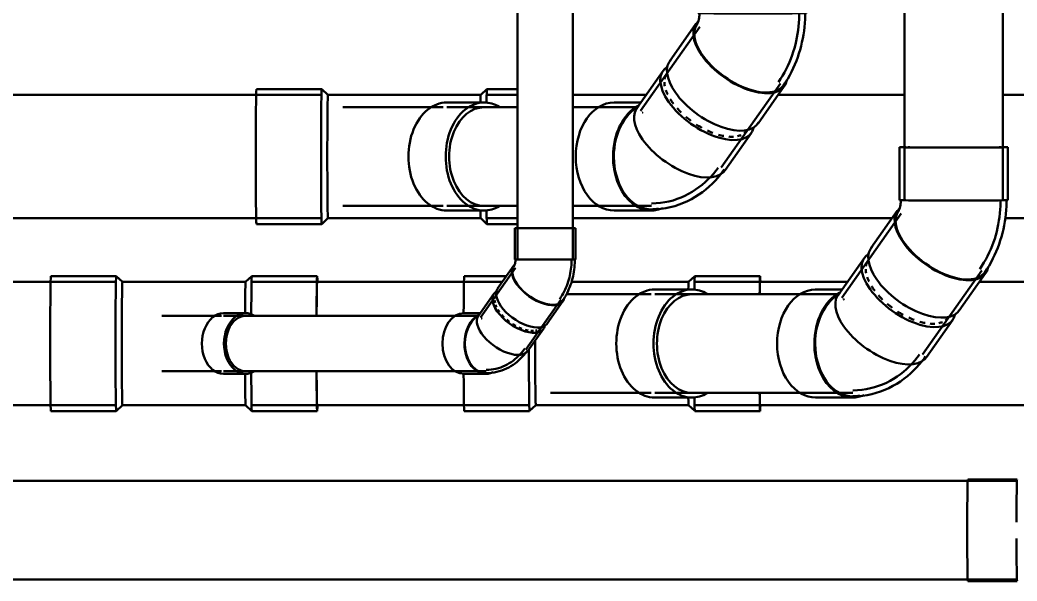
# Model space of a CAD drawing. Header units: millimetres. Extents: x -108050 to 96605, y 58136 to 140997.
# Drawn here: x -47352 to -45734, y 82417 to 83328 of the extents above; entities that cross this region are included whole.
import ezdxf

# ---------------------------------------------------------------- set-up
doc = ezdxf.new("R2010")
doc.units = ezdxf.units.MM
doc.layers.add('P-PIPE', color=3, linetype='Continuous', lineweight=50)

# ---------------------------------------------------------------- blocks, each defined once
blk = doc.blocks.new('DSC_uPVC_Elbow_TienPhong - Standard-V48-HẦM')
at = {"layer": 'P-PIPE'}
for p, q in [((-45924.3, 83121.1), (-45924.3, 83035.1)), ((-45748.9, 83035.1), (-45748.9, 83121.1)), ((-45928.1, 83017.6), (-45970.8, 82956.9)), ((-45827.4, 82856), (-45784.7, 82916.7))]:
    blk.add_line(p, q, dxfattribs=at)
at = {"layer": 'P-PIPE', "flags": 128}
for points in [[(-45922.4, 83035.1), (-45922.4, 83033.6), (-45922.5, 83032.2), (-45922.6, 83030.8), (-45922.7, 83029.4), (-45922.9, 83028), (-45923.1, 83026.7), (-45923.3, 83025.5), (-45923.6, 83024.2), (-45923.9, 83023.1), (-45924.2, 83022), (-45924.5, 83021), (-45924.8, 83020.1), (-45925.1, 83019.3), (-45925.4, 83018.6), (-45925.7, 83018), (-45926, 83017.4), (-45926.2, 83017), (-45926.4, 83016.7), (-45926.5, 83016.5), (-45926.6, 83016.5)], [(-45794.1, 82923.3), (-45790.7, 82928.4), (-45787.4, 82933.7), (-45784.3, 82939), (-45781.5, 82944.4), (-45778.8, 82949.9), (-45776.3, 82955.4), (-45774, 82961.1), (-45771.9, 82966.7), (-45770, 82972.5), (-45768.3, 82978.3), (-45766.7, 82984.1), (-45765.3, 82989.9), (-45764.1, 82995.8), (-45763.1, 83001.8), (-45762.2, 83007.7), (-45761.6, 83013.7), (-45761, 83019.7), (-45760.7, 83025.6), (-45760.5, 83031.6), (-45760.5, 83035.1)], [(-45786.2, 82917.8), (-45782.6, 82923.2), (-45779.1, 82928.7), (-45775.9, 82934.4), (-45772.9, 82940.1), (-45770.1, 82945.8), (-45767.5, 82951.7), (-45765.1, 82957.6), (-45762.9, 82963.5), (-45760.9, 82969.6), (-45759, 82975.6), (-45757.4, 82981.7), (-45755.9, 82987.9), (-45754.7, 82994), (-45753.6, 83000.2), (-45752.7, 83006.5), (-45752, 83012.7), (-45751.4, 83019), (-45751.1, 83025.2), (-45750.9, 83031.5), (-45750.8, 83035.1)]]:
    blk.add_lwpolyline(points, dxfattribs=at)
at = {"layer": 'P-PIPE'}
for centre, major_axis, ratio, start_param, end_param in [((-45836.6, 83121.1), (87.7, 0), 0.007007, 2.733451, 3.922004), ((-45836.6, 83121.1), (80, 0), 0.007007, 3.141593, 3.398405), ((-45836.6, 83121.1), (80, 0), 0.007007, 3.531784, 3.660204), ((-45836.6, 83121.1), (80, 0), 0.007007, 3.793583, 3.922004), ((-45836.6, 83121.1), (87.7, 0), 0.007007, 3.922004, 6.278198), ((-45836.6, 83121.1), (80, 0), 0.007007, 4.055383, 4.183803), ((-45836.6, 83121.1), (80, 0), 0.007007, 4.206725, 4.445602), ((-45836.6, 83121.1), (80, 0), 0.007007, 4.578981, 4.707402), ((-45836.6, 83121.1), (80, 0), 0.007007, 4.730625, 4.969201), ((-45836.6, 83121.1), (80, 0), 0.007007, 4.992579, 5.231001), ((-45836.6, 83121.1), (80, 0), 0.007007, 5.36438, 5.4928), ((-45836.6, 83121.1), (80, 0), 0.007007, 5.626179, 5.754599), ((-45836.6, 83121.1), (80, 0), 0.007007, 5.887978, 6.016399), ((-45836.6, 83121.1), (80, 0), 0.007007, 6.149778, 6.278198), ((-45836.6, 83121.1), (87.7, 0), 0.007007, 0, 0.402714), ((-45836.6, 83035.1), (87.7, 0), 0.007007, 3.136606, 3.922004), ((-45836.6, 83035.1), (87.7, 0), 0.007007, 3.922004, 6.278198), ((-45856.4, 82967.1), (-70.2, 49.4), 0.506191, 6.22088, 8.808074), ((-45856.4, 82967.1), (-71.7, 50.5), 0.506191, 6.15425, 7.237278), ((-45899.1, 82906.5), (-71.7, 50.5), 0.506191, 6.190081, 7.237278), ((-45856.4, 82967.1), (-71.7, 50.5), 0.506191, 0.954093, 3.370486), ((-45856.4, 82967.1), (-70.2, 49.4), 0.506191, 2.524889, 3.253098), ((-45899.1, 82906.5), (-71.7, 50.5), 0.506191, 0.954093, 3.18406)]:
    blk.add_ellipse(centre, major_axis=major_axis, ratio=ratio, start_param=start_param, end_param=end_param, dxfattribs=at)
blk = doc.blocks.new('DSC_uPVC_Elbow_TienPhong - Standard-V49-HẦM')
at = {"layer": 'P-PIPE'}
for p, q in [((-45981.6, 82941.6), (-46024.3, 82880.9)), ((-46018.1, 82890), (-46060.9, 82890)), ((-46022.7, 82879.8), (-46022.7, 82879.8)), ((-45880.8, 82780), (-45838.2, 82840.6)), ((-46000.4, 82726.2), (-45999.5, 82726.2)), ((-46060.9, 82714.6), (-46000.4, 82714.6)), ((-46000.4, 82716.6), (-45999.4, 82716.6))]:
    blk.add_line(p, q, dxfattribs=at)
at = {"layer": 'P-PIPE', "flags": 128}
for points in [[(-46015.3, 82873.7), (-46015.1, 82873.8), (-46014.9, 82874.1), (-46014.5, 82874.4)], [(-45999.5, 82726.2), (-45992.5, 82726.4), (-45985.5, 82727.1), (-45978.5, 82728.1), (-45971.7, 82729.6), (-45965, 82731.3), (-45958.4, 82733.5), (-45952, 82735.9), (-45945.8, 82738.7), (-45939.8, 82741.8), (-45934, 82745.2), (-45928.4, 82748.8), (-45923, 82752.6), (-45917.9, 82756.6), (-45913, 82760.8), (-45908.3, 82765.3), (-45903.9, 82769.8), (-45899.7, 82774.5), (-45895.7, 82779.4), (-45891.9, 82784.4)], [(-45999.4, 82716.6), (-45991.9, 82716.8), (-45984.3, 82717.5), (-45976.8, 82718.7), (-45969.5, 82720.2), (-45962.2, 82722.1), (-45955.2, 82724.4), (-45948.3, 82727.1), (-45941.6, 82730.1), (-45935.2, 82733.4), (-45929, 82736.9), (-45923, 82740.8), (-45917.3, 82744.9), (-45911.8, 82749.2), (-45906.6, 82753.7), (-45901.6, 82758.4), (-45896.9, 82763.3), (-45892.4, 82768.3), (-45888.1, 82773.4), (-45884.1, 82778.7), (-45882.4, 82781.1)]]:
    blk.add_lwpolyline(points, dxfattribs=at)
at = {"layer": 'P-PIPE'}
for centre, major_axis, ratio, start_param, end_param in [((-45909.9, 82891.1), (-71.7, 50.5), 0.506191, 6.075164, 7.237278), ((-45909.9, 82891.1), (-65.4, 46), 0.506191, 0, 0.236243), ((-45909.9, 82891.1), (-65.4, 46), 0.506191, 0.345914, 0.477329), ((-45909.9, 82891.1), (-65.4, 46), 0.506191, 0.607713, 0.739129), ((-46060.9, 82802.3), (0, 87.7), 0.710633, 0.004935, 1.575731), ((-45909.9, 82891.1), (-71.7, 50.5), 0.506191, 0.954093, 3.363263), ((-45909.9, 82891.1), (-65.4, 46), 0.506191, 0.869513, 0.954093), ((-45909.9, 82891.1), (-65.4, 46), 0.506191, 0.954093, 1.000928), ((-46000.4, 82802.3), (0, 85.8), 0.710633, 0.37665, 3.146528), ((-46000.4, 82802.3), (0, 87.7), 0.710633, 0.350519, 1.575731), ((-45952.6, 82830.5), (-71.7, 50.5), 0.506191, 6.190081, 7.237278), ((-45909.9, 82891.1), (-65.4, 46), 0.506191, 1.131312, 1.262727), ((-45909.9, 82891.1), (-65.4, 46), 0.506191, 1.393112, 1.524527), ((-45909.9, 82891.1), (-65.4, 46), 0.506191, 1.654911, 1.786326), ((-45909.9, 82891.1), (-65.4, 46), 0.506191, 1.91671, 2.048126), ((-45909.9, 82891.1), (-65.4, 46), 0.506191, 2.17851, 2.309925), ((-45909.9, 82891.1), (-65.4, 46), 0.506191, 2.963908, 3.141593), ((-45952.6, 82830.5), (-71.7, 50.5), 0.506191, 0.954093, 3.192299), ((-45909.9, 82891.1), (-65.4, 46), 0.506191, 2.440309, 2.571724), ((-45909.9, 82891.1), (-65.4, 46), 0.506191, 2.702108, 2.833524), ((-46060.9, 82802.3), (0, 87.7), 0.710633, 1.575731, 3.146528), ((-46000.4, 82802.3), (0, 87.7), 0.710633, 1.575731, 3.443947), ((-46000.4, 82802.3), (0, 85.8), 0.710633, 3.146528, 3.331327)]:
    blk.add_ellipse(centre, major_axis=major_axis, ratio=ratio, start_param=start_param, end_param=end_param, dxfattribs=at)
blk = doc.blocks.new('DSC_uPVC_Elbow_TienPhong - Standard-V50-HẦM')
at = {"layer": 'P-PIPE'}
for p, q in [((-46251.1, 83424.7), (-46251.1, 83338.7)), ((-46075.7, 83338.7), (-46075.7, 83424.7)), ((-46255, 83321.1), (-46297.7, 83260.4)), ((-46154.2, 83159.5), (-46111.5, 83220.2))]:
    blk.add_line(p, q, dxfattribs=at)
at = {"layer": 'P-PIPE', "flags": 128}
for points in [[(-46249.2, 83338.7), (-46249.2, 83337.2), (-46249.3, 83335.8), (-46249.4, 83334.4), (-46249.5, 83333), (-46249.7, 83331.6), (-46249.9, 83330.3), (-46250.2, 83329), (-46250.4, 83327.8), (-46250.7, 83326.7), (-46251, 83325.6), (-46251.3, 83324.6), (-46251.6, 83323.7), (-46252, 83322.9), (-46252.3, 83322.2), (-46252.5, 83321.5), (-46252.8, 83321), (-46253, 83320.6), (-46253.2, 83320.3), (-46253.3, 83320.1), (-46253.4, 83320)], [(-46121, 83226.9), (-46117.5, 83232), (-46114.2, 83237.2), (-46111.2, 83242.5), (-46108.3, 83247.9), (-46105.6, 83253.4), (-46103.2, 83259), (-46100.9, 83264.6), (-46098.8, 83270.3), (-46096.9, 83276), (-46095.1, 83281.8), (-46093.6, 83287.6), (-46092.2, 83293.4), (-46091, 83299.3), (-46089.9, 83305.2), (-46089.1, 83311.2), (-46088.4, 83317.1), (-46087.9, 83323.1), (-46087.5, 83329.1), (-46087.3, 83335.1), (-46087.3, 83338.7)], [(-46113.1, 83221.3), (-46109.4, 83226.7), (-46106, 83232.3), (-46102.7, 83237.9), (-46099.7, 83243.6), (-46096.9, 83249.4), (-46094.3, 83255.2), (-46091.9, 83261.1), (-46089.7, 83267.1), (-46087.7, 83273.1), (-46085.9, 83279.1), (-46084.2, 83285.2), (-46082.8, 83291.4), (-46081.5, 83297.5), (-46080.4, 83303.7), (-46079.5, 83309.9), (-46078.8, 83316.2), (-46078.3, 83322.4), (-46077.9, 83328.7), (-46077.7, 83335), (-46077.7, 83338.7)]]:
    blk.add_lwpolyline(points, dxfattribs=at)
at = {"layer": 'P-PIPE'}
for centre, major_axis, ratio, start_param, end_param in [((-46163.4, 83424.7), (87.7, 0), 0.005, 2.739061, 3.921998), ((-46163.4, 83424.7), (80, 0), 0.005, 3.141593, 3.398399), ((-46163.4, 83424.7), (80, 0), 0.005, 3.531781, 3.660198), ((-46163.4, 83424.7), (80, 0), 0.005, 3.79358, 3.921998), ((-46163.4, 83424.7), (87.7, 0), 0.005, 3.921998, 6.278192), ((-46163.4, 83424.7), (80, 0), 0.005, 5.626176, 5.754593), ((-46163.4, 83424.7), (80, 0), 0.005, 5.887975, 6.016393), ((-46163.4, 83424.7), (80, 0), 0.005, 6.149775, 6.278192), ((-46163.4, 83424.7), (87.7, 0), 0.005, 0, 0.402714), ((-46183.2, 83270.7), (-71.7, 50.5), 0.505132, 6.15335, 7.236273), ((-46163.4, 83338.7), (-87.7, 0), 0.005, 6.278192, 7.06359), ((-46163.4, 83338.7), (87.7, 0), 0.005, 3.921998, 6.278192), ((-46183.2, 83270.7), (-70.2, 49.4), 0.505132, 6.219876, 8.80707), ((-46225.9, 83210), (-71.7, 50.5), 0.505132, 6.189076, 7.236273), ((-46183.2, 83270.7), (-71.7, 50.5), 0.505132, 0.953088, 3.370359), ((-46225.9, 83210), (-71.7, 50.5), 0.505132, 0.953088, 3.184097), ((-46183.2, 83270.7), (-70.2, 49.4), 0.505132, 2.523884, 3.256587)]:
    blk.add_ellipse(centre, major_axis=major_axis, ratio=ratio, start_param=start_param, end_param=end_param, dxfattribs=at)
blk = doc.blocks.new('DSC_uPVC_Elbow_TienPhong - Standard-V51-HẦM')
at = {"layer": 'P-PIPE'}
for p, q in [((-46308.4, 83245.2), (-46351.1, 83184.5)), ((-46344, 83193.6), (-46387.7, 83193.6)), ((-46349.5, 83183.4), (-46349.5, 83183.4)), ((-46207.6, 83083.6), (-46164.9, 83144.3)), ((-46387.7, 83018.2), (-46327.2, 83018.2)), ((-46327.2, 83029.8), (-46326.6, 83029.8)), ((-46327.2, 83020.1), (-46326.5, 83020.1))]:
    blk.add_line(p, q, dxfattribs=at)
at = {"layer": 'P-PIPE', "flags": 128}
for points in [[(-46342.1, 83177.3), (-46341.9, 83177.4), (-46341.7, 83177.6), (-46341.3, 83177.9)], [(-46326.6, 83029.8), (-46319.5, 83030), (-46312.5, 83030.6), (-46305.6, 83031.7), (-46298.8, 83033.1), (-46292, 83034.8), (-46285.5, 83037), (-46279.1, 83039.4), (-46272.8, 83042.2), (-46266.8, 83045.2), (-46261, 83048.6), (-46255.4, 83052.2), (-46250.1, 83056), (-46244.9, 83060), (-46240, 83064.2), (-46235.4, 83068.6), (-46230.9, 83073.2), (-46226.7, 83077.9), (-46222.7, 83082.7), (-46218.9, 83087.7)], [(-46326.5, 83020.1), (-46319, 83020.4), (-46311.4, 83021.1), (-46303.9, 83022.2), (-46296.6, 83023.7), (-46289.3, 83025.6), (-46282.3, 83027.9), (-46275.4, 83030.5), (-46268.7, 83033.5), (-46262.2, 83036.8), (-46256, 83040.4), (-46250, 83044.2), (-46244.3, 83048.3), (-46238.8, 83052.6), (-46233.6, 83057.1), (-46228.6, 83061.8), (-46223.9, 83066.6), (-46219.4, 83071.6), (-46215.2, 83076.7), (-46211.1, 83082), (-46209.2, 83084.7)]]:
    blk.add_lwpolyline(points, dxfattribs=at)
at = {"layer": 'P-PIPE'}
for centre, major_axis, ratio, start_param, end_param in [((-46236.7, 83194.7), (-71.7, 50.5), 0.505132, 6.076534, 7.236273), ((-46236.7, 83194.7), (-65.4, 46), 0.505132, 0.34541, 0.476828), ((-46236.7, 83194.7), (-65.4, 46), 0.505132, 0, 0.236032), ((-46236.7, 83194.7), (-65.4, 46), 0.505132, 0.607209, 0.738627), ((-46387.7, 83105.9), (0, 87.7), 0.710633, 0.003518, 1.574314), ((-46236.7, 83194.7), (-71.7, 50.5), 0.505132, 0.953088, 3.361905), ((-46236.7, 83194.7), (-65.4, 46), 0.505132, 0.869009, 0.953088), ((-46236.7, 83194.7), (-65.4, 46), 0.505132, 0.953088, 1.000426), ((-46327.2, 83105.9), (0, 85.8), 0.710633, 0.376632, 3.14511), ((-46327.2, 83105.9), (0, 87.7), 0.710633, 0.349816, 1.574314), ((-46279.4, 83134), (-71.7, 50.5), 0.505132, 6.189076, 7.236273), ((-46236.7, 83194.7), (-65.4, 46), 0.505132, 1.130808, 1.262226), ((-46236.7, 83194.7), (-65.4, 46), 0.505132, 1.392607, 1.524025), ((-46236.7, 83194.7), (-65.4, 46), 0.505132, 1.654407, 1.785824), ((-46236.7, 83194.7), (-65.4, 46), 0.505132, 1.916206, 2.047624), ((-46236.7, 83194.7), (-65.4, 46), 0.505132, 2.963404, 3.141593), ((-46279.4, 83134), (-71.7, 50.5), 0.505132, 0.953088, 3.193728), ((-46236.7, 83194.7), (-65.4, 46), 0.505132, 2.178005, 2.309423), ((-46236.7, 83194.7), (-65.4, 46), 0.505132, 2.439805, 2.523884), ((-46236.7, 83194.7), (-65.4, 46), 0.505132, 2.529898, 2.571223), ((-46236.7, 83194.7), (-65.4, 46), 0.505132, 2.701604, 2.833022), ((-46387.7, 83105.9), (0, 87.7), 0.710633, 1.574314, 3.14511), ((-46327.2, 83105.9), (0, 87.7), 0.710633, 1.574314, 3.442954), ((-46327.2, 83105.9), (0, 85.8), 0.710633, 3.14511, 3.32991)]:
    blk.add_ellipse(centre, major_axis=major_axis, ratio=ratio, start_param=start_param, end_param=end_param, dxfattribs=at)
blk = doc.blocks.new('DSC_uPVC_Elbow_TienPhong - Standard-2052982-HẦM')
at = {"layer": 'P-PIPE'}
for p, q in [((-46549, 82989.8), (-46549, 82938.8)), ((-46450.4, 82938.8), (-46450.4, 82989.8)), ((-46551.5, 82927.6), (-46576.8, 82891.6)), ((-46496.2, 82834.9), (-46470.9, 82870.9))]:
    blk.add_line(p, q, dxfattribs=at)
at = {"layer": 'P-PIPE', "flags": 128}
for points in [[(-46547.9, 82938.8), (-46547.9, 82937.9), (-46548, 82937), (-46548, 82936.1), (-46548.1, 82935.3), (-46548.2, 82934.5), (-46548.3, 82933.6), (-46548.5, 82932.9), (-46548.6, 82932.1), (-46548.8, 82931.4), (-46549, 82930.7), (-46549.2, 82930.1), (-46549.4, 82929.5), (-46549.6, 82929), (-46549.8, 82928.5), (-46550, 82928.1), (-46550.2, 82927.8), (-46550.3, 82927.5), (-46550.5, 82927.3), (-46550.6, 82927.1), (-46550.6, 82927)], [(-46476.1, 82874.6), (-46474.1, 82877.6), (-46472.3, 82880.6), (-46470.5, 82883.6), (-46468.9, 82886.7), (-46467.4, 82889.8), (-46465.9, 82893), (-46464.6, 82896.2), (-46463.4, 82899.5), (-46462.3, 82902.8), (-46461.3, 82906.1), (-46460.4, 82909.4), (-46459.6, 82912.8), (-46458.9, 82916.2), (-46458.4, 82919.6), (-46457.9, 82923), (-46457.5, 82926.4), (-46457.2, 82929.8), (-46457, 82933.3), (-46456.8, 82936.7), (-46456.8, 82938.8)], [(-46471.7, 82871.5), (-46469.6, 82874.6), (-46467.7, 82877.8), (-46465.8, 82881), (-46464.1, 82884.3), (-46462.5, 82887.6), (-46461, 82890.9), (-46459.6, 82894.3), (-46458.4, 82897.7), (-46457.2, 82901.1), (-46456.2, 82904.6), (-46455.2, 82908.1), (-46454.4, 82911.6), (-46453.7, 82915.2), (-46453, 82918.7), (-46452.5, 82922.3), (-46452.1, 82925.9), (-46451.8, 82929.5), (-46451.6, 82933), (-46451.5, 82936.6), (-46451.5, 82938.8)]]:
    blk.add_lwpolyline(points, dxfattribs=at)
at = {"layer": 'P-PIPE'}
for centre, major_axis, ratio, start_param, end_param in [((-46499.7, 82989.8), (49.3, 0), 0.005, 2.7383, 3.1366), ((-46499.7, 82989.8), (49.3, 0), 0.005, 3.141593, 3.921998), ((-46499.7, 82989.8), (45, 0), 0.005, 3.141593, 3.398399), ((-46499.7, 82989.8), (45, 0), 0.005, 3.531781, 3.660198), ((-46499.7, 82989.8), (49.3, 0), 0.005, 3.921998, 6.278192), ((-46499.7, 82989.8), (45, 0), 0.005, 5.942607, 6.016393), ((-46499.7, 82989.8), (-45, 0), 0.005, 2.884456, 3.1366), ((-46499.7, 82989.8), (49.3, 0), 0.005, 0, 0.403493), ((-46499.7, 82938.8), (49.3, 0), 0.005, 3.141593, 3.921998), ((-46499.7, 82938.8), (49.3, 0), 0.005, 3.921998, 6.278192), ((-46511.2, 82899.3), (-40.3, 28.4), 0.505132, 6.189076, 7.236273), ((-46511.2, 82899.3), (-39.4, 27.7), 0.505132, 0.080423, 2.523884), ((-46536.5, 82863.3), (-40.3, 28.4), 0.505132, 6.189076, 7.236273), ((-46511.2, 82899.3), (-40.3, 28.4), 0.505132, 0.953088, 3.361949), ((-46511.2, 82899.3), (-39.4, 27.7), 0.505132, 2.523884, 3.222016), ((-46536.5, 82863.3), (-40.3, 28.4), 0.505132, 0.953088, 3.193728)]:
    blk.add_ellipse(centre, major_axis=major_axis, ratio=ratio, start_param=start_param, end_param=end_param, dxfattribs=at)
blk = doc.blocks.new('DSC_uPVC_Elbow_TienPhong - Standard-V52-HẦM')
at = {"layer": 'P-PIPE'}
for p, q in [((-46582.9, 82883), (-46608.2, 82847)), ((-46604.1, 82851.6), (-46631.5, 82851.6)), ((-46527.6, 82790.3), (-46502.2, 82826.3)), ((-46595.7, 82759.5), (-46595.3, 82759.5)), ((-46631.5, 82753), (-46595.7, 82753)), ((-46595.7, 82754.1), (-46595.3, 82754.1))]:
    blk.add_line(p, q, dxfattribs=at)
at = {"layer": 'P-PIPE', "flags": 128}
for points in [[(-46607.3, 82846.4), (-46607.4, 82846.4), (-46607.4, 82846.4)], [(-46603.3, 82842.8), (-46603.2, 82842.9), (-46603.1, 82843), (-46602.9, 82843.2), (-46602.6, 82843.4), (-46602.2, 82843.6)], [(-46595.3, 82759.5), (-46591.3, 82759.6), (-46587.3, 82760), (-46583.4, 82760.6), (-46579.5, 82761.4), (-46575.6, 82762.4), (-46571.9, 82763.6), (-46568.2, 82765), (-46564.7, 82766.6), (-46561.3, 82768.3), (-46557.9, 82770.2), (-46554.8, 82772.3), (-46551.7, 82774.4), (-46548.8, 82776.7), (-46546, 82779.2), (-46543.3, 82781.7), (-46540.8, 82784.3), (-46538.3, 82787), (-46536, 82789.7), (-46533.9, 82792.6), (-46532.8, 82794)], [(-46595.3, 82754.1), (-46591, 82754.3), (-46586.7, 82754.6), (-46582.4, 82755.3), (-46578.2, 82756.1), (-46574.1, 82757.2), (-46570.1, 82758.5), (-46566.2, 82760), (-46562.4, 82761.7), (-46558.7, 82763.6), (-46555.2, 82765.6), (-46551.7, 82767.8), (-46548.5, 82770.1), (-46545.4, 82772.6), (-46542.4, 82775.2), (-46539.5, 82777.8), (-46536.8, 82780.6), (-46534.3, 82783.5), (-46531.8, 82786.4), (-46529.5, 82789.4), (-46528.4, 82790.9)]]:
    blk.add_lwpolyline(points, dxfattribs=at)
at = {"layer": 'P-PIPE'}
for centre, major_axis, ratio, start_param, end_param in [((-46542.6, 82854.7), (-40.3, 28.4), 0.505132, 6.075446, 7.236273), ((-46542.6, 82854.7), (-36.8, 25.9), 0.505132, 0.34541, 0.51091), ((-46542.6, 82854.7), (-36.8, 25.9), 0.505132, 0, 0.236032), ((-46542.6, 82854.7), (-36.8, 25.9), 0.505132, 0.607209, 0.738627), ((-46542.6, 82854.7), (-40.3, 28.4), 0.505132, 0.953088, 3.362731), ((-46542.6, 82854.7), (-36.8, 25.9), 0.505132, 0.869009, 0.953088), ((-46542.6, 82854.7), (-36.8, 25.9), 0.505132, 0.953088, 0.984706), ((-46631.5, 82802.3), (0, 49.3), 0.710633, 0.003518, 1.574314), ((-46595.7, 82802.3), (0, 48.2), 0.710633, 0.352584, 3.14511), ((-46595.7, 82802.3), (0, 49.3), 0.710633, 0.321939, 1.574314), ((-46567.9, 82818.7), (-40.3, 28.4), 0.505132, 6.189076, 7.236273), ((-46542.6, 82854.7), (-36.8, 25.9), 0.505132, 1.130808, 1.262226), ((-46542.6, 82854.7), (-36.8, 25.9), 0.505132, 1.392607, 1.524025), ((-46542.6, 82854.7), (-36.8, 25.9), 0.505132, 1.654407, 1.785824), ((-46542.6, 82854.7), (-36.8, 25.9), 0.505132, 1.916206, 2.047624), ((-46542.6, 82854.7), (-36.8, 25.9), 0.505132, 2.178005, 2.309423), ((-46542.6, 82854.7), (-36.8, 25.9), 0.505132, 2.439805, 2.571223), ((-46542.6, 82854.7), (-36.8, 25.9), 0.505132, 2.680714, 2.785684), ((-46542.6, 82854.7), (-36.8, 25.9), 0.505132, 2.914216, 3.141593), ((-46567.9, 82818.7), (-40.3, 28.4), 0.505132, 0.953088, 3.193728), ((-46631.5, 82802.3), (0, 49.3), 0.710633, 1.574314, 3.14511), ((-46595.7, 82802.3), (0, 49.3), 0.710633, 1.574314, 3.474602)]:
    blk.add_ellipse(centre, major_axis=major_axis, ratio=ratio, start_param=start_param, end_param=end_param, dxfattribs=at)

msp = doc.modelspace()

# ---------------------------------------------------------------- linework, layer by layer
at = {"layer": 'P-PIPE'}
for p, q in [((-46544.7, 84761.6), (-46544.7, 82938.8)), ((-46454.7, 82938.8), (-46454.7, 84761.6)), ((-45916.6, 84272.6), (-45916.6, 83035.1)), ((-45756.6, 83035.1), (-45756.6, 84272.6)), ((-46248.7, 83316.7), (-46344.8, 83180.1)), ((-46862.4, 83215.5), (-46968.3, 83215.5)), ((-46852.2, 83205.9), (-46862.3, 83215.5)), ((-46594.2, 83215.5), (-46604.3, 83205.9)), ((-46544.4, 83215.5), (-46594.2, 83215.5)), ((-46213.9, 83088), (-46117.8, 83224.6)), ((-46863.8, 83205.9), (-47860.7, 83205.9)), ((-46604.3, 83205.9), (-46852.3, 83205.9)), ((-46598.8, 83193.6), (-46659.3, 83193.6)), ((-46544.5, 83205.9), (-46595.6, 83205.9)), ((-46335.6, 83205.9), (-46454.9, 83205.9)), ((-45916.6, 83205.9), (-46122, 83205.9)), ((-45520, 83205.9), (-45756.6, 83205.9)), ((-46665, 83185.9), (-46828.3, 83185.9)), ((-46544.5, 83185.9), (-46659.3, 83185.9)), ((-46349.6, 83185.9), (-46454.9, 83185.9)), ((-46718.4, 83133.7), (-46718.9, 83131.3)), ((-46718.9, 83080.6), (-46718.4, 83078.1)), ((-46828.3, 83025.9), (-46665, 83025.9)), ((-46659.3, 83025.9), (-46544.6, 83025.9)), ((-46659.3, 83018.2), (-46598.8, 83018.2)), ((-46454.8, 83025.9), (-46327.2, 83025.9)), ((-47860.7, 83005.9), (-46863.8, 83005.9)), ((-46862.3, 82996.3), (-46852.2, 83005.9)), ((-46852.3, 83005.9), (-46604.3, 83005.9)), ((-46604.3, 83005.9), (-46594.2, 82996.3)), ((-46595.6, 83005.9), (-46544.6, 83005.9)), ((-46454.7, 83005.9), (-45935.7, 83005.9)), ((-45921.8, 83013.2), (-46018, 82876.5)), ((-45753.2, 83005.9), (-45520, 83005.9)), ((-46968.3, 82996.3), (-46862.4, 82996.3)), ((-46594.2, 82996.3), (-46544.6, 82996.3)), ((-46548, 82925.2), (-46604.7, 82844.6)), ((-45887.1, 82784.4), (-45791, 82921.1)), ((-47197.6, 82902.3), (-47800.8, 82902.3)), ((-47196, 82911.9), (-47302, 82911.9)), ((-47185.9, 82902.3), (-47196, 82911.9)), ((-46985.9, 82902.3), (-47185.9, 82902.3)), ((-46975.9, 82911.9), (-46986, 82902.3)), ((-46568.9, 82902.3), (-46977.4, 82902.3)), ((-46869.8, 82911.9), (-46975.8, 82911.9)), ((-46562.3, 82911.9), (-46631, 82911.9)), ((-46266.9, 82902.3), (-46456.9, 82902.3)), ((-46256.8, 82911.9), (-46266.9, 82902.3)), ((-46150.8, 82911.9), (-46256.8, 82911.9)), ((-46008.7, 82902.3), (-46256.8, 82902.3)), ((-45291, 82902.3), (-45795.2, 82902.3)), ((-46261.4, 82890), (-46321.9, 82890)), ((-46531.1, 82792.8), (-46474.4, 82873.4)), ((-46327.7, 82882.3), (-46465.4, 82882.3)), ((-46022.8, 82882.3), (-46321.9, 82882.3)), ((-47025.2, 82847.3), (-47121.8, 82847.3)), ((-46986, 82851.6), (-47021.9, 82851.6)), ((-46607.2, 82847.3), (-47021.9, 82847.3)), ((-47053.6, 82823.3), (-47054.2, 82821.5)), ((-46381, 82830.1), (-46381.6, 82827.7)), ((-47054.2, 82783.2), (-47053.6, 82781.4)), ((-46381.6, 82777), (-46381, 82774.6)), ((-47121.8, 82757.3), (-47025.2, 82757.3)), ((-47021.9, 82757.3), (-46595.7, 82757.3)), ((-47021.9, 82753), (-46986, 82753)), ((-46490.9, 82722.3), (-46327.7, 82722.3)), ((-46321.9, 82722.3), (-46000.1, 82722.3)), ((-46321.9, 82714.6), (-46261.4, 82714.6)), ((-47800.8, 82702.3), (-47197.6, 82702.3)), ((-47302, 82692.7), (-47196, 82692.7)), ((-47196, 82692.7), (-47185.9, 82702.3)), ((-47185.9, 82702.3), (-46985.9, 82702.3)), ((-46986, 82702.3), (-46975.9, 82692.7)), ((-46977.4, 82702.3), (-46525, 82702.3)), ((-46975.8, 82692.7), (-46869.8, 82692.7)), ((-46631, 82692.7), (-46525, 82692.7)), ((-46525, 82692.8), (-46514.9, 82702.4)), ((-46514.9, 82702.3), (-46266.9, 82702.3)), ((-46266.9, 82702.4), (-46256.8, 82692.8)), ((-46256.8, 82702.3), (-45291, 82702.3)), ((-46256.8, 82692.7), (-46150.8, 82692.7)), ((-45733.7, 82579.2), (-47870.7, 82579.2)), ((-45733.7, 82581.7), (-45813.7, 82581.7)), ((-47870.7, 82419.2), (-45733.7, 82419.2)), ((-45813.7, 82416.7), (-45733.7, 82416.7))]:
    msp.add_line(p, q, dxfattribs=at)
for centre, major_axis, ratio, start_param, end_param in [((-46968.3, 83105.9), (0, 109.6), 0.009999, 0, 3.141593), ((-46862.4, 83105.9), (0, 109.6), 0.009999, 0, 3.141593), ((-46594.2, 83105.9), (0, 109.6), 0.009999, 0, 0.643024), ((-46852.3, 83105.9), (0, 100), 0.009999, 0, 1.570796), ((-46659.3, 83105.9), (0, 87.7), 0.710633, 0, 3.141593), ((-46598.8, 83105.9), (0, 87.7), 0.710633, 0, 3.141593), ((-46604.3, 83105.9), (0, 100), 0.009999, 0, 0.494839), ((-46598.8, 83105.9), (0, 87.7), 0.710633, 5.880594, 6.283185), ((-46598.8, 83105.9), (0, 80), 0.710633, 0, 3.141593), ((-46852.3, 83105.9), (0, 100), 0.009999, 1.570796, 3.141593), ((-46604.3, 83105.9), (0, 100), 0.009999, 2.646754, 3.141593), ((-46598.8, 83105.9), (0, 87.7), 0.710633, 3.141593, 3.544184), ((-46594.2, 83105.9), (0, 109.6), 0.009999, 2.50698, 3.141593), ((-47302, 82802.3), (0, 109.6), 0.009999, 0, 3.141593), ((-47196, 82802.3), (0, 109.6), 0.009999, 0, 3.141593), ((-47185.9, 82802.3), (0, 100), 0.009999, 0, 1.570796), ((-46985.9, 82802.3), (0, 100), 0.009999, 0, 1.047198), ((-46975.8, 82802.3), (0, 109.6), 0.009999, 0, 1.118831), ((-46869.8, 82802.3), (0, 109.6), 0.009999, 0, 1.144258), ((-46869.8, 82802.3), (0, 100), 0.009999, 0, 0.261079), ((-46869.8, 82802.3), (0, 109.6), 0.009999, 5.881363, 6.283185), ((-46631, 82802.3), (0, 109.6), 0.009999, 0, 1.102275), ((-46266.9, 82802.3), (0, 100), 0.009999, 0, 0.494839), ((-46256.8, 82802.3), (0, 109.6), 0.009999, 0, 0.643024), ((-46150.8, 82802.3), (0, 109.6), 0.009999, 0, 0.747805), ((-46150.8, 82802.3), (0, 100), 0.009999, 0, 0.632368), ((-46150.8, 82802.3), (0, 109.6), 0.009999, 5.881139, 6.283185), ((-46869.8, 82802.3), (0, 100), 0.009999, 0.261799, 1.094227), ((-46321.9, 82802.3), (0, 87.7), 0.710633, 0, 3.141593), ((-46261.4, 82802.3), (0, 87.7), 0.710633, 0, 3.141593), ((-46261.4, 82802.3), (0, 87.7), 0.710633, 5.880594, 6.283185), ((-46261.4, 82802.3), (0, 80), 0.710633, 0, 3.141593), ((-47021.9, 82802.3), (0, 49.3), 0.710633, 0, 3.141593), ((-46986, 82802.3), (0, 49.3), 0.710633, 0, 3.141593), ((-46986, 82802.3), (0, 45), 0.710633, 0, 3.141593), ((-46986, 82802.3), (0, 49.3), 0.710633, 5.882109, 6.283185), ((-46514.9, 82802.3), (0, 100), 0.009999, 1.520604, 1.570796), ((-47185.9, 82802.3), (0, 100), 0.009999, 1.570796, 3.141593), ((-46525, 82802.3), (0, 109.6), 0.009999, 1.658662, 3.141593), ((-46514.9, 82802.3), (0, 100), 0.009999, 1.570796, 3.141593), ((-46986, 82802.3), (0, 49.3), 0.710633, 3.141593, 3.542669), ((-46869.8, 82802.3), (0, 109.6), 0.009999, 1.997335, 3.141593), ((-46869.8, 82802.3), (0, 100), 0.009999, 2.046923, 2.879548), ((-46985.9, 82802.3), (0, 100), 0.009999, 2.094395, 3.141593), ((-46975.8, 82802.3), (0, 109.6), 0.009999, 2.022762, 3.141593), ((-46631, 82802.3), (0, 109.6), 0.009999, 2.03909, 3.141593), ((-46266.9, 82802.3), (0, 100), 0.009999, 2.646754, 3.141593), ((-46261.4, 82802.3), (0, 87.7), 0.710633, 3.141593, 3.544184), ((-46256.8, 82802.3), (0, 109.6), 0.009999, 2.498569, 3.141593), ((-46150.8, 82802.3), (0, 109.6), 0.009999, 2.393788, 3.141593), ((-46150.8, 82802.3), (0, 100), 0.009999, 2.509225, 3.141593), ((-46869.8, 82802.3), (0, 100), 0.009999, 2.879793, 3.141593), ((-46869.8, 82802.3), (0, 109.6), 0.009999, 3.141593, 3.543863), ((-46150.8, 82802.3), (0, 109.6), 0.009999, 3.141593, 3.543639), ((-45813.7, 82499.2), (0, 82.5), 0.010006, 0, 3.141593), ((-45733.7, 82499.2), (0, 82.5), 0.010006, 0, 1.408296), ((-45813.7, 82499.2), (0, 80), 0.010006, 0.748996, 0.785398), ((-45733.7, 82499.2), (0, 82.5), 0.010006, 1.733297, 3.141593), ((-45813.7, 82499.2), (0, 80), 0.010006, 2.356194, 2.392597)]:
    msp.add_ellipse(centre, major_axis=major_axis, ratio=ratio, start_param=start_param, end_param=end_param, dxfattribs=at)

# ---------------------------------------------------------------- block references
for name in ['DSC_uPVC_Elbow_TienPhong - Standard-V50-HẦM', 'DSC_uPVC_Elbow_TienPhong - Standard-V51-HẦM', 'DSC_uPVC_Elbow_TienPhong - Standard-V48-HẦM', 'DSC_uPVC_Elbow_TienPhong - Standard-2052982-HẦM', 'DSC_uPVC_Elbow_TienPhong - Standard-V49-HẦM', 'DSC_uPVC_Elbow_TienPhong - Standard-V52-HẦM']:
    msp.add_blockref(name, (0, 0), dxfattribs=at)

doc.saveas('drawing.dxf')
